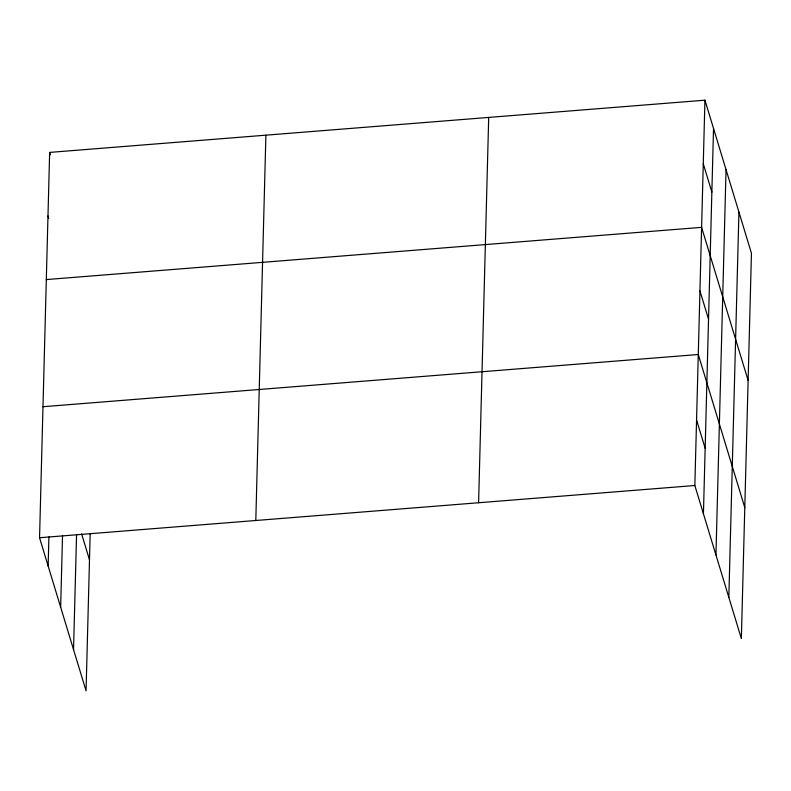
<?xml version="1.0" encoding="UTF-8"?>
<svg xmlns="http://www.w3.org/2000/svg" width="791" height="791" viewBox="0 0 791 791"><rect width="100%" height="100%" fill="white"/><g stroke="black" fill="none" stroke-linecap="round" stroke-linejoin="round"><path stroke-width="1.19" d="M90.164 534.123L86.061 690.81L39.55 537.732L49.645 152.406L704.939 100.19L751.45 253.268L741.355 638.594L694.844 485.516L704.939 100.19M48.142 566.01L48.904 536.901M60.65 607.191L62.529 535.626M73.543 649.629L76.569 534.38M255.8 520.508L265.895 135.172M478.595 502.75L488.7 117.424M703.436 513.794L713.531 128.468M715.954 554.975L726.049 169.65M728.837 597.413L738.942 212.077M46.313 279.569L701.607 227.353L748.118 380.422M42.981 406.722L698.275 354.506L744.786 507.585M39.55 537.732L694.844 485.516M703.278 163.767L711.87 192.045M699.946 290.93L708.538 319.208M696.564 420.011L705.157 448.289M49.645 152.406L50.367 154.759M47.984 215.983L48.696 218.346M81.621 533.915L89.492 559.801"/></g></svg>
